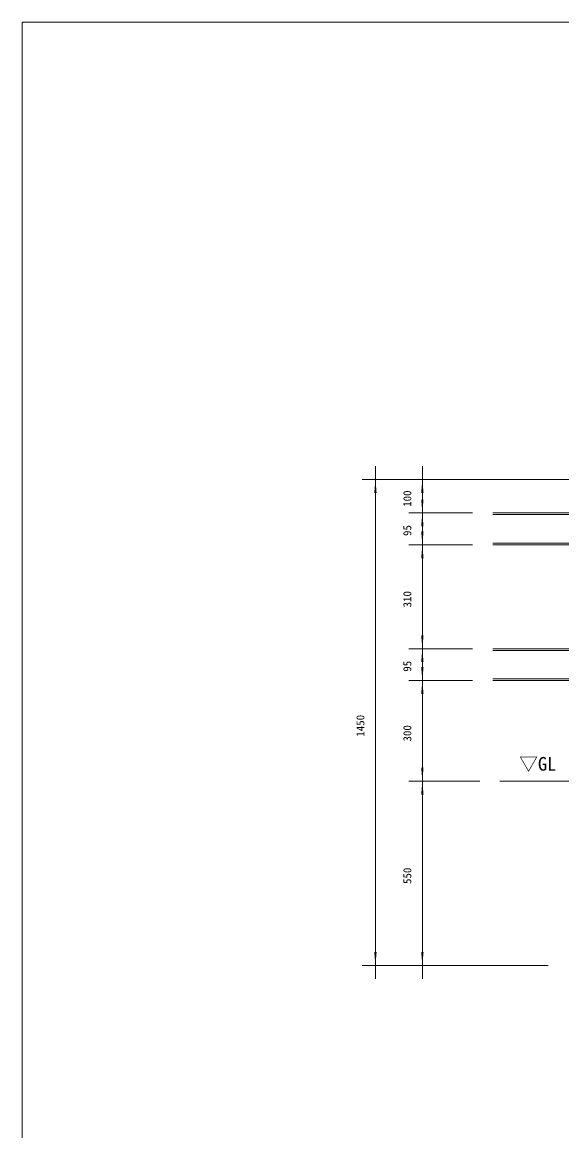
# Model space of a CAD drawing. Units: millimetres, scale not verified. Extents: x -3900 to 3900, y -2750 to 2750.
# Drawn here: x -3900 to -2290, y -557 to 2750 of the extents above; entities that cross this region are included whole.
import ezdxf
from ezdxf.enums import TextEntityAlignment as Align

# ---------------------------------------------------------------- set-up
doc = ezdxf.new("R2010")
doc.units = ezdxf.units.MM
doc.header["$LTSCALE"] = 20
doc.layers.add('0-1_IMPORTED', color=30, linetype='Continuous', lineweight=18)
doc.styles.add('ＭＳ ゴシック', font='')
doc.styles.get('ＭＳ ゴシック').set_extended_font_data('MS Gothic')

msp = doc.modelspace()

# ---------------------------------------------------------------- linework, layer by layer
at = {"layer": '0-1_IMPORTED', "color": 1}
for p, q in [((-2846, 1386), (-2846, 1426)), ((-2706, 1386), (-2706, 1426)), ((-2161, 1386), (-2886, 1386)), ((-2846, -64), (-2846, 1386)), ((-2161, 1386), (-2746, 1386)), ((-2706, 1286), (-2706, 1386)), ((-2706, 1286), (-2706, 1326)), ((-2556, 1286), (-2746, 1286)), ((-2556, 1286), (-2746, 1286)), ((-2706, 1191), (-2706, 1286)), ((-2706, 1246), (-2706, 1286)), ((-2706, 1191), (-2706, 1231)), ((-2556, 1191), (-2746, 1191)), ((-2556, 1191), (-2746, 1191)), ((-2706, 881), (-2706, 1191)), ((-2706, 1151), (-2706, 1191)), ((-2706, 881), (-2706, 921)), ((-2556, 881), (-2746, 881)), ((-2556, 881), (-2746, 881)), ((-2706, 786), (-2706, 881)), ((-2706, 841), (-2706, 881)), ((-2706, 786), (-2706, 826)), ((-2556, 786), (-2746, 786)), ((-2556, 786), (-2746, 786)), ((-2706, 486), (-2706, 786)), ((-2706, 746), (-2706, 786)), ((-2706, 486), (-2706, 526)), ((-2535, 486), (-2746, 486)), ((-2535, 486), (-2746, 486)), ((-2706, -64), (-2706, 486)), ((-2706, 446), (-2706, 486)), ((-2331, -64), (-2886, -64)), ((-2846, -104), (-2846, -64)), ((-2331, -64), (-2746, -64)), ((-2706, -104), (-2706, -64))]:
    msp.add_line(p, q, dxfattribs=at)
at = {"layer": '0-1_IMPORTED'}
for p, q in [((-2496, 1281), (-2112.5, 1281)), ((-2496, 1196), (-2112.5, 1196)), ((-2496, 876), (-2112.5, 876)), ((-2496, 791), (-2112.5, 791)), ((200, 486), (-2475, 486))]:
    msp.add_line(p, q, dxfattribs=at)
msp.add_lwpolyline([(-3900, 2750), (3900, 2750), (3900, -2750), (-3900, -2750)], close=True, dxfattribs=at)
for points in [[(-2496, 1191), (-2112.5, 1191), (-2112.5, 1286), (-2496, 1286)], [(-2496, 786), (-2112.5, 786), (-2112.5, 881), (-2496, 881)]]:
    msp.add_lwpolyline(points, dxfattribs=at)
at = {"layer": '0-1_IMPORTED', "color": 1}
for points in [[(-2846, 1386), (-2842.5, 1346), (-2849.5, 1346)], [(-2706, 1386), (-2702.5, 1346), (-2709.5, 1346)], [(-2706, 1286), (-2709.5, 1326), (-2702.5, 1326)], [(-2706, 1286), (-2702.5, 1246), (-2709.5, 1246)], [(-2706, 1191), (-2709.5, 1231), (-2702.5, 1231)], [(-2706, 1191), (-2702.5, 1151), (-2709.5, 1151)], [(-2706, 881), (-2709.5, 921), (-2702.5, 921)], [(-2706, 881), (-2702.5, 841), (-2709.5, 841)], [(-2706, 786), (-2709.5, 826), (-2702.5, 826)], [(-2706, 786), (-2702.5, 746), (-2709.5, 746)], [(-2706, 486), (-2709.5, 526), (-2702.5, 526)], [(-2706, 486), (-2702.5, 446), (-2709.5, 446)], [(-2846, -64), (-2849.5, -24), (-2842.5, -24)], [(-2706, -64), (-2709.5, -24), (-2702.5, -24)]]:
    msp.add_solid(points, dxfattribs=at)

# ---------------------------------------------------------------- texts
at = {"layer": '0-1_IMPORTED', "color": 7, "style": 'ＭＳ ゴシック'}
for s, p in [('100', (-2731.93, 1304.25)), ('95', (-2731.93, 1217.33)), ('310', (-2731.93, 1004.25)), ('95', (-2731.93, 812.33)), ('1450', (-2871.93, 618.67)), ('300', (-2731.93, 604.25)), ('550', (-2731.93, 179.25))]:
    msp.add_text(s, height=23.88, rotation=90, dxfattribs=at).set_placement(p, align=Align.BOTTOM_LEFT)
msp.add_text('▽GL', height=40.64, dxfattribs=at).set_placement((-2416.86, 505.11), align=Align.BOTTOM_LEFT)

doc.saveas('drawing.dxf')
